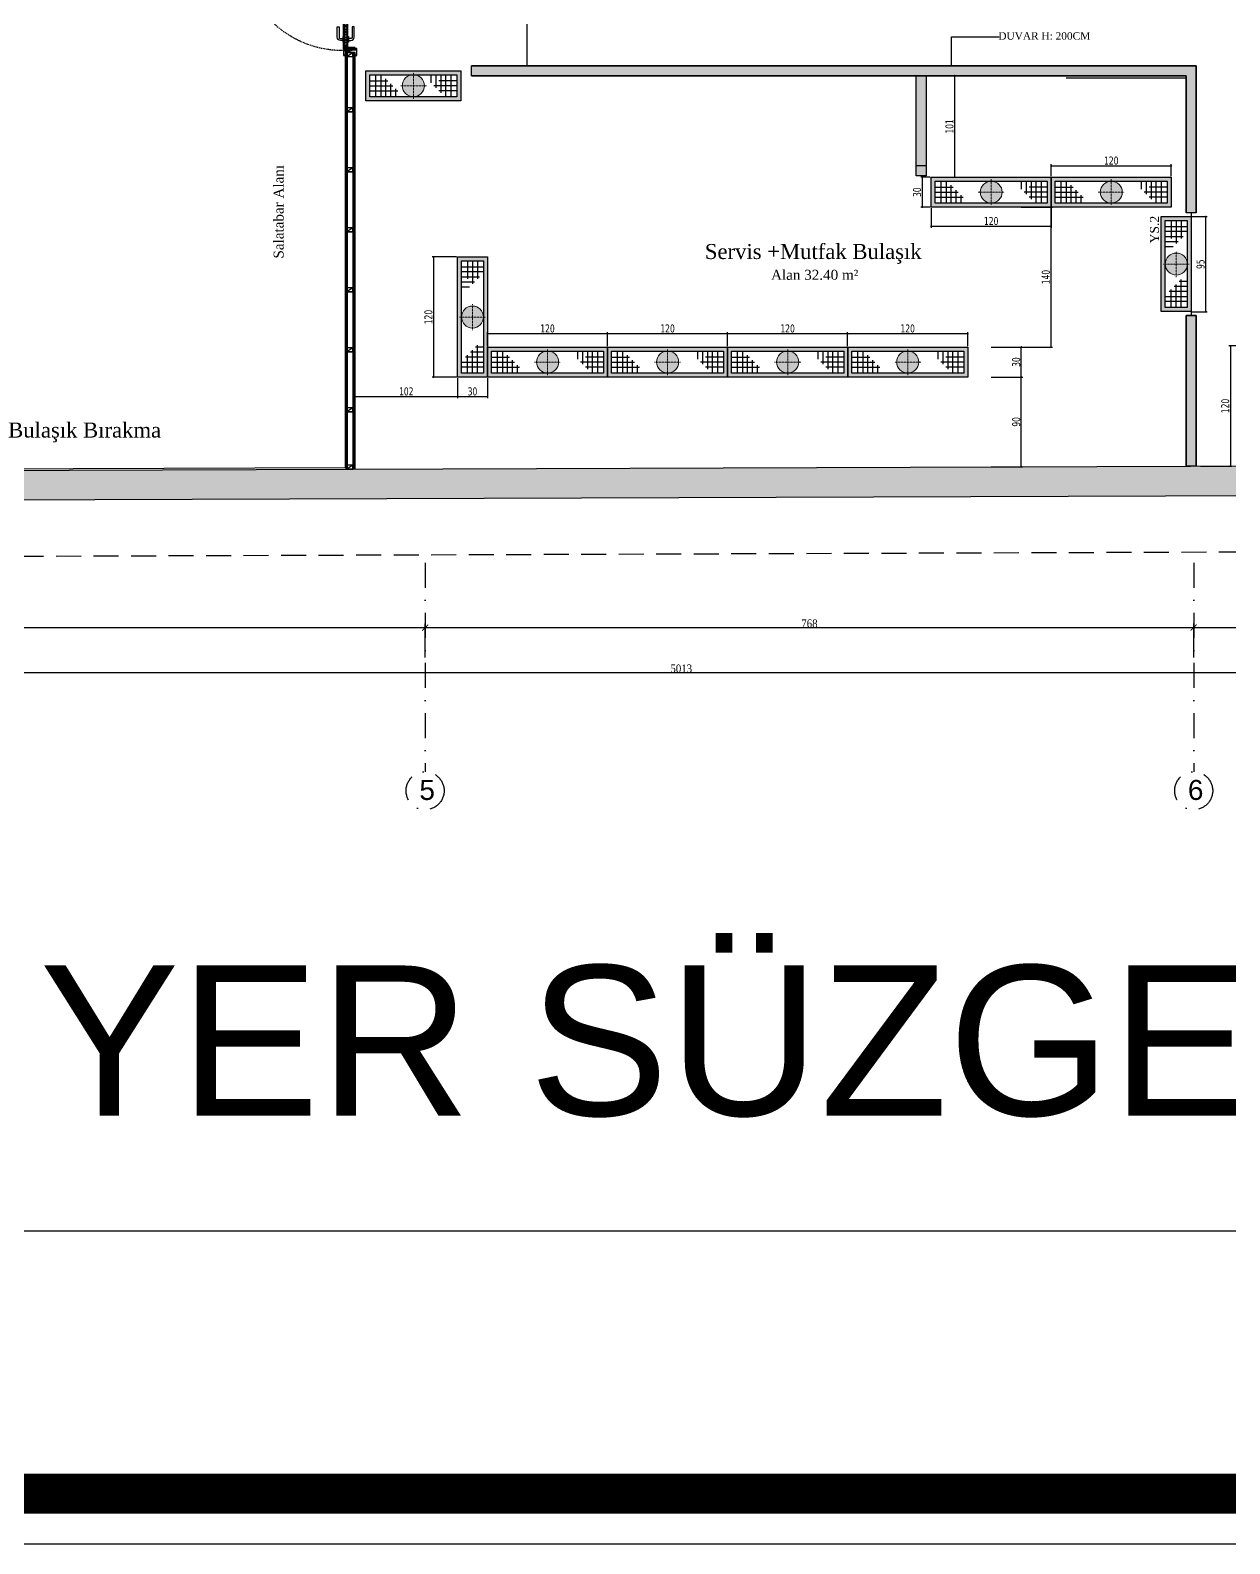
# Model space of a CAD drawing. Header units: millimetres. Extents: x -29311 to -3405, y 28913 to 42880.
# Drawn here: x -8652 to -7453, y 33829 to 35342 of the extents above; entities that cross this region are included whole.
import ezdxf
from ezdxf.enums import TextEntityAlignment as Align

# ---------------------------------------------------------------- set-up
doc = ezdxf.new("R2010")
doc.units = ezdxf.units.MM
for name, pattern in [('( Hidden )', [0.375, 0.25, -0.125]), ('DASHDOT', [1, 0.5, -0.25, 0, -0.25]), ('DASHDOT2', [0.5, 0.25, -0.125, 0, -0.125]), ('DASHED2', [0.375, 0.25, -0.125]), ('HIDDEN', [0.375, 0.25, -0.125])]:
    doc.linetypes.add(name, pattern=pattern)
for name, color, linetype in [('A-AKS', 57, 'DASHDOT'), ('A-AKS.', 57, 'DASHDOT2'), ('A-BA', 1, 'Continuous'), ('A-DUVAR', 53, 'Continuous'), ('A-DUVAR-ALCIPAN', 9, 'Continuous'), ('A-DUVAR-ALCIPAN-CELIK', 144, 'Continuous'), ('A-KAPI-AHSAP', 245, 'Continuous'), ('A-KAPI-AKSESUAR', 206, 'Continuous'), ('A-KAPI-METAL', 84, 'Continuous'), ('A-KAPI-PROFIL', 206, 'Continuous'), ('A-SIVA-ALCIPAN', 247, 'Continuous'), ('A-SIVA-IC', 97, 'Continuous'), ('A-YAZI', 136, 'Continuous'), ('Duvar-150 cm', 8, 'Continuous'), ('Duvar-200 cm', 7, 'Continuous'), ('vaz_bina2', 161, 'Continuous'), ('yazı1', 7, 'Continuous'), ('Yazılar', 253, 'Continuous')]:
    doc.layers.add(name, color=color, linetype=linetype)
for name, color, linetype, lineweight in [('olcu-plan', 7, 'Continuous', 20), ('tarama-betonarme', 252, 'Continuous', 13), ('TES_SU', 150, 'Continuous', 25), ('yerizg-a', 7, 'Continuous', 15), ('yerizg-b', 7, 'Continuous', 9)]:
    doc.layers.add(name, color=color, linetype=linetype, lineweight=lineweight)
doc.styles.add('Dimension Text', font='tahoma.ttf', dxfattribs={"width": 0.8})
doc.styles.get("Standard").update_dxf_attribs({"font": 'arial.ttf'})
doc.styles.add('text1', font='arial.ttf')
doc.styles.add('YAZ', font='times.ttf', dxfattribs={"height": 0.12})
doc.styles.add('YAZ-50', font='times.ttf', dxfattribs={"width": 0.9})
doc.dimstyles.new('1-50-plan', dxfattribs={"dimtxt": 8, "dimasz": 6, "dimexe": 4, "dimexo": 4, "dimgap": 0.00625, "dimtad": 1, "dimdec": 0, "dimrnd": 0.0005, "dimzin": 9, "dimdsep": 46, "dimtxsty": 'YAZ-50', "dimblk": 'ARCHTICK', "dimcen": 0.025, "dimdle": 4, "dimadec": 0, "dimazin": 0, "dimtfac": 1, "dimtdec": 0, "dimtmove": 0, "dimatfit": 3, "dimfxl": 30, "dimfxlon": 1, "dimarcsym": 0})
doc.dimstyles.new('AYG-OLCU 1 to 2', dxfattribs={"dimtxt": 4, "dimasz": 3, "dimexe": 1.5, "dimexo": 1, "dimgap": 1, "dimtad": 1, "dimdec": 0, "dimdsep": 46, "dimtxsty": 'Dimension Text', "dimblk": 'DOTSMALL', "dimcen": 0, "dimclrd": 256, "dimclre": 256, "dimclrt": 256, "dimadec": 0, "dimazin": 0, "dimtfac": 1, "dimtdec": 0, "dimtofl": 0, "dimtmove": 1, "dimatfit": 3, "dimfxl": 1, "dimarcsym": 0})

# ---------------------------------------------------------------- blocks, each defined once
blk = doc.blocks.new('ANTET')
at = {"color": 251, "const_width": 20, "elevation": 0}
blk.add_lwpolyline([(-18595.04, -50619.36), (-18595.04, -52600.11), (-14668.24, -52600.11), (-14668.24, -50619.36)], close=True, dxfattribs=at)
at = {"layer": 'Yazılar', "elevation": 0}
for points in [[(-18620.04, -50594.36), (-18620.04, -52625.11), (-14643.24, -52625.11), (-14643.24, -50594.36)], [(-18397.88, -50768.01), (-14785.5, -50768.01), (-14785.5, -52468.87), (-18397.88, -52468.87)]]:
    blk.add_lwpolyline(points, close=True, dxfattribs=at)
blk = doc.blocks.new('_ArchTick')
at = {"color": 0, "linetype": 'ByBlock', "const_width": 0.15}
blk.add_lwpolyline([(-0.5, -0.5), (0.5, 0.5)], dxfattribs=at)
blk = doc.blocks.new('*D290')
at = {"layer": 'DEFPOINTS', "color": 0, "transparency": 16777216}
for p in [(-8257.6, 34744.7), (-8257.6, 34530.8), (-9087.6, 34513.6)]:
    blk.add_point(p, dxfattribs=at)
at = {"layer": 'olcu-plan', "color": 0, "lineweight": -2, "transparency": 16777216}
for p, q in [((-9091.6, 34744.7), (-8253.6, 34744.7)), ((-9087.6, 34714.7), (-9087.6, 34748.7)), ((-8257.6, 34714.7), (-8257.6, 34748.7))]:
    blk.add_line(p, q, dxfattribs=at)
at = {"layer": 'olcu-plan', "color": 0, "lineweight": -2, "transparency": 16777216, "xscale": 6, "yscale": 6, "zscale": 6, "rotation": 180}
blk.add_blockref('_ArchTick', (-9087.6, 34744.7), dxfattribs=at)
at = {"layer": 'olcu-plan', "color": 0, "lineweight": -2, "transparency": 16777216, "xscale": 6, "yscale": 6, "zscale": 6}
blk.add_blockref('_ArchTick', (-8257.6, 34744.7), dxfattribs=at)
at = {"layer": 'olcu-plan', "color": 0, "transparency": 16777216, "insert": (-8672.6, 34748.7), "char_height": 8, "attachment_point": 5, "style": 'YAZ-50'}
blk.add_mtext('830', dxfattribs=at)
blk = doc.blocks.new('*D291')
at = {"layer": 'DEFPOINTS', "color": 0, "transparency": 16777216}
for p in [(-7489.4, 34744.7), (-8257.6, 34530.8), (-7489.4, 34523.1)]:
    blk.add_point(p, dxfattribs=at)
at = {"layer": 'olcu-plan', "color": 0, "lineweight": -2, "transparency": 16777216}
for p, q in [((-8261.6, 34744.7), (-7485.4, 34744.7)), ((-8257.6, 34714.7), (-8257.6, 34748.7)), ((-7489.4, 34714.7), (-7489.4, 34748.7))]:
    blk.add_line(p, q, dxfattribs=at)
at = {"layer": 'olcu-plan', "color": 0, "lineweight": -2, "transparency": 16777216, "xscale": 6, "yscale": 6, "zscale": 6, "rotation": 180}
blk.add_blockref('_ArchTick', (-8257.6, 34744.7), dxfattribs=at)
at = {"layer": 'olcu-plan', "color": 0, "lineweight": -2, "transparency": 16777216, "xscale": 6, "yscale": 6, "zscale": 6}
blk.add_blockref('_ArchTick', (-7489.4, 34744.7), dxfattribs=at)
at = {"layer": 'olcu-plan', "color": 0, "transparency": 16777216, "insert": (-7873.5, 34748.8), "char_height": 8, "attachment_point": 5, "style": 'YAZ-50'}
blk.add_mtext('768', dxfattribs=at)
blk = doc.blocks.new('*D292')
at = {"layer": 'DEFPOINTS', "color": 0, "transparency": 16777216}
for p in [(-7224.4, 34744.7), (-7489.4, 34523.1), (-7224.4, 34515.5)]:
    blk.add_point(p, dxfattribs=at)
at = {"layer": 'olcu-plan', "color": 0, "lineweight": -2, "transparency": 16777216}
for p, q in [((-7493.4, 34744.7), (-7220.4, 34744.7)), ((-7489.4, 34714.7), (-7489.4, 34748.7)), ((-7224.4, 34714.7), (-7224.4, 34748.7))]:
    blk.add_line(p, q, dxfattribs=at)
at = {"layer": 'olcu-plan', "color": 0, "lineweight": -2, "transparency": 16777216, "xscale": 6, "yscale": 6, "zscale": 6, "rotation": 180}
blk.add_blockref('_ArchTick', (-7489.4, 34744.7), dxfattribs=at)
at = {"layer": 'olcu-plan', "color": 0, "lineweight": -2, "transparency": 16777216, "xscale": 6, "yscale": 6, "zscale": 6}
blk.add_blockref('_ArchTick', (-7224.4, 34744.7), dxfattribs=at)
at = {"layer": 'olcu-plan', "color": 0, "transparency": 16777216, "insert": (-7356.9, 34748.7), "char_height": 8, "attachment_point": 5, "style": 'YAZ-50'}
blk.add_mtext('265', dxfattribs=at)
blk = doc.blocks.new('*D303')
at = {"layer": 'DEFPOINTS', "color": 0, "transparency": 16777216}
for p in [(-10508.1, 34795.5), (-5495.1, 34795.5), (-5495.1, 34699.7)]:
    blk.add_point(p, dxfattribs=at)
at = {"layer": 'olcu-plan', "color": 0, "lineweight": -2, "transparency": 16777216}
for p, q in [((-10508.1, 34729.7), (-10508.1, 34695.7)), ((-5495.1, 34729.7), (-5495.1, 34695.7)), ((-10512.1, 34699.7), (-5491.1, 34699.7))]:
    blk.add_line(p, q, dxfattribs=at)
at = {"layer": 'olcu-plan', "color": 0, "lineweight": -2, "transparency": 16777216, "xscale": 6, "yscale": 6, "zscale": 6, "rotation": 180}
blk.add_blockref('_ArchTick', (-10508.1, 34699.7), dxfattribs=at)
at = {"layer": 'olcu-plan', "color": 0, "lineweight": -2, "transparency": 16777216, "xscale": 6, "yscale": 6, "zscale": 6}
blk.add_blockref('_ArchTick', (-5495.1, 34699.7), dxfattribs=at)
at = {"layer": 'olcu-plan', "color": 0, "transparency": 16777216, "insert": (-8001.6, 34703.8), "char_height": 8, "attachment_point": 5, "style": 'YAZ-50'}
blk.add_mtext('5013', dxfattribs=at)
blk = doc.blocks.new('AKS')
at = {"layer": 'A-AKS.', "ltscale": 100}
for p, q in [((2494, 50), (2494, -158.9)), ((3262.3, 50), (3262.3, -158.9))]:
    blk.add_line(p, q, dxfattribs=at)
for centre in [(2494, -177.9), (3262.3, -177.9)]:
    blk.add_circle(centre, 19, dxfattribs=at)
at = {"layer": 'A-AKS.', "ltscale": 100, "char_height": 20, "width": 18.894, "attachment_point": 1, "style": 'text1'}
for s, insert in [('5', (2488.3, -167.1)), ('6', (3256.5, -167.1))]:
    blk.add_mtext(s, dxfattribs=dict(at, insert=insert))
blk = doc.blocks.new('A$C1989330F')
at = {"layer": 'A-KAPI-AKSESUAR'}
blk.add_lwpolyline([(28, 0), (-28, 0), (-28, -8), (28, -8)], close=True, dxfattribs=at)
blk.add_lwpolyline([(-125, -45), (-20, -45, 0.414214), (-10, -35), (-10, -8), (10, -8), (10, -32, -0.414214), (-23, -65), (-125, -65)], format="xyb", close=True, dxfattribs=at)
blk = doc.blocks.new('*U51')
at = {"ltscale": 12}
h = blk.add_hatch(dxfattribs=at)
h.set_pattern_fill('ANSI31', color=8, scale=5, angle=45)
h.set_pattern_definition([(90, (48.085, 20), (-15.875, 3e-15), [])])
h.paths.add_polyline_path([(1004, -130), (44, -130), (44, -160), (1004, -160)])
at = {"color": 8, "linetype": 'HIDDEN', "ltscale": 50}
blk.add_lwpolyline([(13, -176), (13, -1189, 0.417281), (1025, -166)], format="xyb", dxfattribs=at)
at = {"layer": 'A-KAPI-AHSAP'}
for points in [[(44, -165), (34, -165), (34, -148), (34, -148), (34, -125), (44, -125), (44, -165)], [(44, -125), (1004, -125)], [(1004, -165), (1004, -125), (1014, -125), (1014, -165), (1014, -165), (1014, -165), (1004, -165)], [(1004, -165), (44, -165)]]:
    blk.add_lwpolyline(points, dxfattribs=at)
blk.add_lwpolyline([(1004, -130), (44, -130), (44, -160), (1004, -160)], close=True, dxfattribs=at)
at = {"layer": 'A-KAPI-AKSESUAR'}
for radius in [10, 5, 4]:
    blk.add_circle((12, -175), radius, dxfattribs=at)
at = {"layer": 'A-KAPI-METAL'}
for points in [[(-29, -33), (39, -33, -0.414214), (40, -34), (40, -96), (38, -96), (38, -36, 0.414214), (38, -35), (-28, -35, 0.414214), (-28, -36), (-28, -47, 0.414214), (-28, -48), (-20, -48), (-20, -50), (-29, -50, -0.414214), (-30, -49), (-30, -34, -0.414214)], [(-30, -151, -0.414214), (-29, -150), (-20, -150), (-20, -152), (-28, -152, 0.414214), (-28, -152), (-28, -162, 0.414214), (-28, -163), (27, -163, 0.414214), (27, -162), (27, -105, -0.414214), (28, -104), (41, -104, -0.414154), (42, -105), (42, -119), (42, -95), (42, -81), (42, -95), (40, -95), (40, -81, -1), (44, -81), (44, -120, -0.934642), (40, -119), (40, -106, 0.414214), (40, -106), (30, -106, 0.414214), (29, -106), (29, -164, -0.414214), (28, -165), (-29, -165, -0.414214), (-30, -164)], [(1078, -151, 0.414214), (1077, -150), (1068, -150), (1068, -152), (1076, -152, -0.414214), (1076, -152), (1076, -162, -0.414214), (1076, -163), (1022, -163, -0.414214), (1021, -162), (1021, -104, 0.414214), (1020, -103), (1007, -103, 0.414154), (1006, -104), (1006, -119), (1006, -95), (1006, -81), (1006, -95), (1008, -95), (1008, -81, 1), (1004, -81), (1004, -120, 0.938583), (1008, -119), (1008, -105, -0.414214), (1009, -105), (1019, -105, -0.414214), (1019, -105), (1019, -164, 0.414214), (1020, -165), (1077, -165, 0.414214), (1078, -164)], [(1077, -33), (1009, -33, 0.414214), (1008, -34), (1008, -96), (1010, -96), (1010, -36, -0.414214), (1011, -35), (1076, -35, -0.414214), (1076, -36), (1076, -47, -0.414214), (1076, -48), (1068, -48), (1068, -50), (1077, -50, 0.414214), (1078, -49), (1078, -34, 0.414214)]]:
    blk.add_lwpolyline(points, format="xyb", close=True, dxfattribs=at)
at = {"layer": 'A-KAPI-PROFIL'}
for points in [[(16, -101), (27, -70), (27, -36), (37, -36), (37, -72), (26, -104), (26, -163), (16, -163)], [(1032, -101), (1021, -70), (1021, -44), (1011, -44), (1011, -72), (1022, -104), (1022, -163), (1032, -163)]]:
    blk.add_lwpolyline(points, close=True, dxfattribs=at)
for points in [[(36, -37), (37, -37), (37, -52), (30, -66), (30, -90), (37, -90), (37, -91), (29, -91), (29, -66), (36, -52), (36, -37)], [(1012, -37), (1011, -37), (1011, -52), (1018, -66), (1018, -90), (1011, -90), (1011, -91), (1019, -91), (1019, -66), (1012, -52), (1012, -37)]]:
    blk.add_lwpolyline(points, dxfattribs=at)
at = {"layer": 'A-KAPI-PROFIL', "color": 8}
for points in [[(40, -111, 0.414214), (38, -109), (31, -109, 0.414214), (29, -111), (29, -122, 0.414214), (31, -124), (45, -124, 0.414214), (46, -123), (46, -120, 1), (44, -120), (44, -121), (40, -121)], [(1019, -111, 0.414214), (1017, -109), (1010, -109, 0.414214), (1008, -111), (1008, -121), (1004, -121), (1004, -120, 1), (1002, -120), (1002, -123, 0.414214), (1003, -124), (1014, -124), (1017, -124, 0.414214), (1019, -122)]]:
    blk.add_lwpolyline(points, format="xyb", close=True, dxfattribs=at)
at = {"layer": 'DEFPOINTS', "linetype": 'ByBlock', "ltscale": 12}
for p, q in [((0, -50), (0, -150)), ((1048, -50), (1048, -125))]:
    blk.add_line(p, q, dxfattribs=at)
at = {"ltscale": 12, "xscale": -1, "rotation": 180}
blk.add_blockref('A$C1989330F', (916, -125), dxfattribs=at)
at = {"ltscale": 12}
blk.add_blockref('A$C1989330F', (916, -165), dxfattribs=at)
blk = doc.blocks.new('40 60')
at = {"layer": 'A-DUVAR-ALCIPAN-CELIK'}
for points in [[(82132.2, 6001.7), (82132.2, 6007.7), (82128.2, 6007.7), (82128.2, 6001.7)], [(82132, 6001.8), (82132, 6007.5), (82128.3, 6007.5), (82128.3, 6001.8)]]:
    blk.add_lwpolyline(points, close=True, dxfattribs=at)
blk.add_lwpolyline([(82128.3, 6007.5), (82132, 6001.8)], dxfattribs=at)
blk = doc.blocks.new('Y-SIFON')
at = {"layer": 'yerizg-a', "color": 0, "linetype": 'Continuous'}
blk.add_circle((0, 0), 11, dxfattribs=at)
at = {"layer": 'yerizg-b', "color": 0, "linetype": 'DASHED2'}
for points in [[(-13, 0), (13, 0)], [(0, 13), (0, -13)]]:
    blk.add_lwpolyline(points, dxfattribs=at)
blk = doc.blocks.new('YS-95')
at = {"layer": 'TES_SU'}
h = blk.add_hatch(color=256, dxfattribs=at)
h.dxf.hatch_style = 1
h.paths.add_polyline_path([(93083.3, 14166.9), (93083.3, 14136.9), (93178.3, 14136.9), (93178.3, 14166.9)])
h.paths.add_polyline_path([(93087.3, 14162.9), (93174.3, 14162.9), (93174.3, 14140.9), (93087.3, 14140.9)], flags=16)
h.paths.add_polyline_path([(93103.3, 14156.9), (93103.3, 14151.9), (93108.3, 14151.9), (93108.3, 14146.9), (93093.3, 14146.9), (93093.3, 14156.9)], flags=0)
h.paths.add_polyline_path([(93119.8, 14151.9, -1), (93141.8, 14151.9, -1)], flags=16)
h.paths.add_polyline_path([(93158.3, 14156.9), (93168.3, 14156.9), (93168.3, 14146.9), (93158.3, 14146.9)], flags=0)
at = {"layer": 'TES_SU', "color": 0}
for p, q in [((93093.3, 14140.9), (93093.3, 14162.9)), ((93098.3, 14162.9), (93098.3, 14140.9)), ((93103.3, 14140.9), (93103.3, 14158.9)), ((93148.3, 14162.9), (93148.3, 14154.9)), ((93153.3, 14162.9), (93153.3, 14149.9)), ((93158.3, 14162.9), (93158.3, 14144.9)), ((93163.3, 14140.9), (93163.3, 14162.9)), ((93168.3, 14162.9), (93168.3, 14140.9)), ((93087.3, 14156.9), (93105.3, 14156.9)), ((93087.3, 14151.9), (93110.3, 14151.9)), ((93087.3, 14146.9), (93115.3, 14146.9)), ((93108.3, 14140.9), (93108.3, 14153.9)), ((93113.3, 14140.9), (93113.3, 14148.9)), ((93174.3, 14151.9), (93151.3, 14151.9)), ((93174.3, 14156.9), (93156.3, 14156.9)), ((93174.3, 14146.9), (93156.3, 14146.9))]:
    blk.add_line(p, q, dxfattribs=at)
for points in [[(93083.3, 14166.9), (93178.3, 14166.9), (93178.3, 14136.9), (93083.3, 14136.9)], [(93087.3, 14162.9), (93174.3, 14162.9), (93174.3, 14140.9), (93087.3, 14140.9)]]:
    blk.add_lwpolyline(points, close=True, dxfattribs=at)
at = {"layer": 'TES_SU', "color": 0, "linetype": 'Continuous'}
blk.add_blockref('Y-SIFON', (93130.8, 14151.9), dxfattribs=at)
blk = doc.blocks.new('YS-120')
at = {"layer": 'TES_SU'}
h = blk.add_hatch(color=256, dxfattribs=at)
h.dxf.hatch_style = 1
h.paths.add_polyline_path([(93070.8, 14238.4), (93070.8, 14208.4), (93190.8, 14208.4), (93190.8, 14238.4)])
h.paths.add_polyline_path([(93074.8, 14234.4), (93186.8, 14234.4), (93186.8, 14212.4), (93074.8, 14212.4)], flags=16)
h.paths.add_polyline_path([(93090.8, 14228.4), (93090.8, 14223.4), (93095.8, 14223.4), (93095.8, 14218.4), (93080.8, 14218.4), (93080.8, 14228.4)], flags=0)
h.paths.add_polyline_path([(93119.8, 14223.4, -1), (93141.8, 14223.4, -1)], flags=16)
h.paths.add_polyline_path([(93170.8, 14228.4), (93180.8, 14228.4), (93180.8, 14218.4), (93170.8, 14218.4)], flags=0)
at = {"layer": 'TES_SU', "color": 0}
for p, q in [((93080.8, 14212.4), (93080.8, 14234.4)), ((93085.8, 14234.4), (93085.8, 14212.4)), ((93160.8, 14234.4), (93160.8, 14226.4)), ((93165.8, 14234.4), (93165.8, 14221.4)), ((93170.8, 14234.4), (93170.8, 14216.4)), ((93175.8, 14212.4), (93175.8, 14234.4)), ((93180.8, 14234.4), (93180.8, 14212.4)), ((93074.8, 14228.4), (93092.8, 14228.4)), ((93074.8, 14223.4), (93097.8, 14223.4)), ((93074.8, 14218.4), (93102.8, 14218.4)), ((93090.8, 14212.4), (93090.8, 14230.4)), ((93095.8, 14212.4), (93095.8, 14225.4)), ((93100.8, 14212.4), (93100.8, 14220.4)), ((93186.8, 14223.4), (93163.8, 14223.4)), ((93186.8, 14228.4), (93168.8, 14228.4)), ((93186.8, 14218.4), (93168.8, 14218.4))]:
    blk.add_line(p, q, dxfattribs=at)
for points in [[(93070.8, 14238.4), (93190.8, 14238.4), (93190.8, 14208.4), (93070.8, 14208.4)], [(93074.8, 14234.4), (93186.8, 14234.4), (93186.8, 14212.4), (93074.8, 14212.4)]]:
    blk.add_lwpolyline(points, close=True, dxfattribs=at)
at = {"layer": 'TES_SU', "color": 0, "linetype": 'Continuous'}
blk.add_blockref('Y-SIFON', (93130.8, 14223.4), dxfattribs=at)
blk = doc.blocks.new('_DotSmall')
at = {"color": 0, "linetype": 'ByBlock', "const_width": 0.5}
blk.add_lwpolyline([(-0.0625, 0, 1), (0.0625, 0, 1)], format="xyb", close=True, dxfattribs=at)
blk = doc.blocks.new('*D185')
at = {"layer": 'DEFPOINTS', "color": 0, "transparency": 16777216}
for p in [(-7435.4, 35026.2), (-7486.8, 34906.2), (-7452.6, 34906.2)]:
    blk.add_point(p, dxfattribs=at)
at = {"layer": 'TES_SU', "lineweight": -2, "transparency": 16777216}
for p, q in [((-7436.4, 35026.2), (-7454.1, 35026.2)), ((-7452.6, 35026.2), (-7452.6, 34906.2)), ((-7482.6, 34906.2), (-7451.1, 34906.2))]:
    blk.add_line(p, q, dxfattribs=at)
at = {"layer": 'TES_SU', "lineweight": -2, "transparency": 16777216, "xscale": 3, "yscale": 3, "zscale": 3}
for p, rotation in [((-7452.6, 35026.2), 90), ((-7452.6, 34906.2), 270)]:
    blk.add_blockref('_DotSmall', p, dxfattribs=dict(at, rotation=rotation))
at = {"layer": 'TES_SU', "transparency": 16777216, "insert": (-7457.8, 34966.2), "char_height": 8, "attachment_point": 5, "rotation": 90, "style": 'Dimension Text'}
blk.add_mtext('120', dxfattribs=at)
blk = doc.blocks.new('*D186')
at = {"layer": 'DEFPOINTS', "color": 0, "transparency": 16777216}
for p in [(-7491.8, 35155.4), (-7477.3, 35155.4), (-7491.8, 35060.4)]:
    blk.add_point(p, dxfattribs=at)
at = {"layer": 'TES_SU', "lineweight": -2, "transparency": 16777216}
for p, q in [((-7490.8, 35155.4), (-7475.8, 35155.4)), ((-7477.3, 35060.4), (-7477.3, 35155.4)), ((-7490.8, 35060.4), (-7475.8, 35060.4))]:
    blk.add_line(p, q, dxfattribs=at)
at = {"layer": 'TES_SU', "lineweight": -2, "transparency": 16777216, "xscale": 3, "yscale": 3, "zscale": 3}
for p, rotation in [((-7477.3, 35155.4), 90), ((-7477.3, 35060.4), 270)]:
    blk.add_blockref('_DotSmall', p, dxfattribs=dict(at, rotation=rotation))
at = {"layer": 'TES_SU', "transparency": 16777216, "insert": (-7482.5, 35107.9), "char_height": 8, "attachment_point": 5, "rotation": 90, "style": 'Dimension Text'}
blk.add_mtext('95', dxfattribs=at)
blk = doc.blocks.new('*D187')
at = {"layer": 'DEFPOINTS', "color": 0, "transparency": 16777216}
for p in [(-7714.3, 34995.1), (-7661.7, 34995.1), (-7714.3, 34905.5)]:
    blk.add_point(p, dxfattribs=at)
at = {"layer": 'TES_SU', "lineweight": -2, "transparency": 16777216}
for p, q in [((-7691.7, 34995.1), (-7660.2, 34995.1)), ((-7661.7, 34905.5), (-7661.7, 34995.1)), ((-7691.7, 34905.5), (-7660.2, 34905.5))]:
    blk.add_line(p, q, dxfattribs=at)
at = {"layer": 'TES_SU', "lineweight": -2, "transparency": 16777216, "xscale": 3, "yscale": 3, "zscale": 3}
for p, rotation in [((-7661.7, 34995.1), 90), ((-7661.7, 34905.5), 270)]:
    blk.add_blockref('_DotSmall', p, dxfattribs=dict(at, rotation=rotation))
at = {"layer": 'TES_SU', "transparency": 16777216, "insert": (-7666.8, 34950.3), "char_height": 8, "attachment_point": 5, "rotation": 90, "style": 'Dimension Text'}
blk.add_mtext('90', dxfattribs=at)
blk = doc.blocks.new('*D188')
at = {"layer": 'DEFPOINTS', "color": 0, "transparency": 16777216}
for p in [(-7714.3, 35025.1), (-7661.7, 35025.1), (-7714.3, 34995.1)]:
    blk.add_point(p, dxfattribs=at)
at = {"layer": 'TES_SU', "lineweight": -2, "transparency": 16777216}
for p, q in [((-7691.7, 35025.1), (-7660.2, 35025.1)), ((-7661.7, 34995.1), (-7661.7, 35025.1)), ((-7691.7, 34995.1), (-7660.2, 34995.1))]:
    blk.add_line(p, q, dxfattribs=at)
at = {"layer": 'TES_SU', "lineweight": -2, "transparency": 16777216, "xscale": 3, "yscale": 3, "zscale": 3}
for p, rotation in [((-7661.7, 35025.1), 90), ((-7661.7, 34995.1), 270)]:
    blk.add_blockref('_DotSmall', p, dxfattribs=dict(at, rotation=rotation))
at = {"layer": 'TES_SU', "transparency": 16777216, "insert": (-7666.8, 35010.1), "char_height": 8, "attachment_point": 5, "rotation": 90, "style": 'Dimension Text'}
blk.add_mtext('30', dxfattribs=at)
blk = doc.blocks.new('*D189')
at = {"layer": 'DEFPOINTS', "color": 0, "transparency": 16777216}
for p in [(-7835.3, 35038.4), (-7835.3, 35025.1), (-7715.3, 35025.1)]:
    blk.add_point(p, dxfattribs=at)
at = {"layer": 'TES_SU', "lineweight": -2, "transparency": 16777216}
for p, q in [((-7835.3, 35026.1), (-7835.3, 35039.9)), ((-7715.3, 35038.4), (-7835.3, 35038.4)), ((-7715.3, 35026.1), (-7715.3, 35039.9))]:
    blk.add_line(p, q, dxfattribs=at)
at = {"layer": 'TES_SU', "lineweight": -2, "transparency": 16777216, "xscale": 3, "yscale": 3, "zscale": 3, "rotation": 180}
blk.add_blockref('_DotSmall', (-7835.3, 35038.4), dxfattribs=at)
at = {"layer": 'TES_SU', "lineweight": -2, "transparency": 16777216, "xscale": 3, "yscale": 3, "zscale": 3}
blk.add_blockref('_DotSmall', (-7715.3, 35038.4), dxfattribs=at)
at = {"layer": 'TES_SU', "transparency": 16777216, "insert": (-7775.3, 35043.6), "char_height": 8, "attachment_point": 5, "style": 'Dimension Text'}
blk.add_mtext('120', dxfattribs=at)
blk = doc.blocks.new('*D190')
at = {"layer": 'DEFPOINTS', "color": 0, "transparency": 16777216}
for p in [(-7955.3, 35038.4), (-7955.3, 35025.1), (-7835.3, 35025.1)]:
    blk.add_point(p, dxfattribs=at)
at = {"layer": 'TES_SU', "lineweight": -2, "transparency": 16777216}
for p, q in [((-7955.3, 35026.1), (-7955.3, 35039.9)), ((-7835.3, 35038.4), (-7955.3, 35038.4)), ((-7835.3, 35026.1), (-7835.3, 35039.9))]:
    blk.add_line(p, q, dxfattribs=at)
at = {"layer": 'TES_SU', "lineweight": -2, "transparency": 16777216, "xscale": 3, "yscale": 3, "zscale": 3, "rotation": 180}
blk.add_blockref('_DotSmall', (-7955.3, 35038.4), dxfattribs=at)
at = {"layer": 'TES_SU', "lineweight": -2, "transparency": 16777216, "xscale": 3, "yscale": 3, "zscale": 3}
blk.add_blockref('_DotSmall', (-7835.3, 35038.4), dxfattribs=at)
at = {"layer": 'TES_SU', "transparency": 16777216, "insert": (-7895.3, 35043.6), "char_height": 8, "attachment_point": 5, "style": 'Dimension Text'}
blk.add_mtext('120', dxfattribs=at)
blk = doc.blocks.new('*D191')
at = {"layer": 'DEFPOINTS', "color": 0, "transparency": 16777216}
for p in [(-8075.3, 35038.4), (-8075.3, 35025.1), (-7955.3, 35025.1)]:
    blk.add_point(p, dxfattribs=at)
at = {"layer": 'TES_SU', "lineweight": -2, "transparency": 16777216}
for p, q in [((-8075.3, 35026.1), (-8075.3, 35039.9)), ((-7955.3, 35038.4), (-8075.3, 35038.4)), ((-7955.3, 35026.1), (-7955.3, 35039.9))]:
    blk.add_line(p, q, dxfattribs=at)
at = {"layer": 'TES_SU', "lineweight": -2, "transparency": 16777216, "xscale": 3, "yscale": 3, "zscale": 3, "rotation": 180}
blk.add_blockref('_DotSmall', (-8075.3, 35038.4), dxfattribs=at)
at = {"layer": 'TES_SU', "lineweight": -2, "transparency": 16777216, "xscale": 3, "yscale": 3, "zscale": 3}
blk.add_blockref('_DotSmall', (-7955.3, 35038.4), dxfattribs=at)
at = {"layer": 'TES_SU', "transparency": 16777216, "insert": (-8015.3, 35043.6), "char_height": 8, "attachment_point": 5, "style": 'Dimension Text'}
blk.add_mtext('120', dxfattribs=at)
blk = doc.blocks.new('*D192')
at = {"layer": 'DEFPOINTS', "color": 0, "transparency": 16777216}
for p in [(-8195.3, 35038.4), (-8195.3, 35025.1), (-8075.3, 35025.1)]:
    blk.add_point(p, dxfattribs=at)
at = {"layer": 'TES_SU', "lineweight": -2, "transparency": 16777216}
for p, q in [((-8195.3, 35026.1), (-8195.3, 35039.9)), ((-8075.3, 35038.4), (-8195.3, 35038.4)), ((-8075.3, 35026.1), (-8075.3, 35039.9))]:
    blk.add_line(p, q, dxfattribs=at)
at = {"layer": 'TES_SU', "lineweight": -2, "transparency": 16777216, "xscale": 3, "yscale": 3, "zscale": 3, "rotation": 180}
blk.add_blockref('_DotSmall', (-8195.3, 35038.4), dxfattribs=at)
at = {"layer": 'TES_SU', "lineweight": -2, "transparency": 16777216, "xscale": 3, "yscale": 3, "zscale": 3}
blk.add_blockref('_DotSmall', (-8075.3, 35038.4), dxfattribs=at)
at = {"layer": 'TES_SU', "transparency": 16777216, "insert": (-8135.3, 35043.6), "char_height": 8, "attachment_point": 5, "style": 'Dimension Text'}
blk.add_mtext('120', dxfattribs=at)
blk = doc.blocks.new('*D193')
at = {"layer": 'DEFPOINTS', "color": 0, "transparency": 16777216}
for p in [(-8225.3, 34995.1), (-8195.3, 34995.1), (-8225.3, 34975.5)]:
    blk.add_point(p, dxfattribs=at)
at = {"layer": 'TES_SU', "lineweight": -2, "transparency": 16777216}
for p, q in [((-8225.3, 34994.1), (-8225.3, 34974)), ((-8195.3, 34994.1), (-8195.3, 34974)), ((-8195.3, 34975.5), (-8225.3, 34975.5))]:
    blk.add_line(p, q, dxfattribs=at)
at = {"layer": 'TES_SU', "lineweight": -2, "transparency": 16777216, "xscale": 3, "yscale": 3, "zscale": 3, "rotation": 180}
blk.add_blockref('_DotSmall', (-8225.3, 34975.5), dxfattribs=at)
at = {"layer": 'TES_SU', "lineweight": -2, "transparency": 16777216, "xscale": 3, "yscale": 3, "zscale": 3}
blk.add_blockref('_DotSmall', (-8195.3, 34975.5), dxfattribs=at)
at = {"layer": 'TES_SU', "transparency": 16777216, "insert": (-8210.3, 34980.7), "char_height": 8, "attachment_point": 5, "style": 'Dimension Text'}
blk.add_mtext('30', dxfattribs=at)
blk = doc.blocks.new('*D194')
at = {"layer": 'DEFPOINTS', "color": 0, "transparency": 16777216}
for p in [(-8225.3, 34995.1), (-8327.6, 34975.5), (-8327.6, 34903.2)]:
    blk.add_point(p, dxfattribs=at)
at = {"layer": 'TES_SU', "lineweight": -2, "transparency": 16777216}
for p, q in [((-8225.3, 34994.1), (-8225.3, 34974)), ((-8327.6, 34945.5), (-8327.6, 34977)), ((-8225.3, 34975.5), (-8327.6, 34975.5))]:
    blk.add_line(p, q, dxfattribs=at)
at = {"layer": 'TES_SU', "lineweight": -2, "transparency": 16777216, "xscale": 3, "yscale": 3, "zscale": 3, "rotation": 180}
blk.add_blockref('_DotSmall', (-8327.6, 34975.5), dxfattribs=at)
at = {"layer": 'TES_SU', "lineweight": -2, "transparency": 16777216, "xscale": 3, "yscale": 3, "zscale": 3}
blk.add_blockref('_DotSmall', (-8225.3, 34975.5), dxfattribs=at)
at = {"layer": 'TES_SU', "transparency": 16777216, "insert": (-8276.5, 34980.7), "char_height": 8, "attachment_point": 5, "style": 'Dimension Text'}
blk.add_mtext('102', dxfattribs=at)
blk = doc.blocks.new('*D195')
at = {"layer": 'DEFPOINTS', "color": 0, "transparency": 16777216}
for p in [(-8225.3, 35115.1), (-8249.2, 34995.1), (-8225.3, 34995.1)]:
    blk.add_point(p, dxfattribs=at)
at = {"layer": 'TES_SU', "lineweight": -2, "transparency": 16777216}
for p, q in [((-8226.3, 35115.1), (-8250.7, 35115.1)), ((-8249.2, 35115.1), (-8249.2, 34995.1)), ((-8226.3, 34995.1), (-8250.7, 34995.1))]:
    blk.add_line(p, q, dxfattribs=at)
at = {"layer": 'TES_SU', "lineweight": -2, "transparency": 16777216, "xscale": 3, "yscale": 3, "zscale": 3}
for p, rotation in [((-8249.2, 35115.1), 90), ((-8249.2, 34995.1), 270)]:
    blk.add_blockref('_DotSmall', p, dxfattribs=dict(at, rotation=rotation))
at = {"layer": 'TES_SU', "transparency": 16777216, "insert": (-8254.3, 35055.1), "char_height": 8, "attachment_point": 5, "rotation": 90, "style": 'Dimension Text'}
blk.add_mtext('120', dxfattribs=at)
blk = doc.blocks.new('*D196')
at = {"layer": 'DEFPOINTS', "color": 0, "transparency": 16777216}
for p in [(-7751.8, 35164.9), (-7631.8, 35164.9), (-7631.8, 35145.8)]:
    blk.add_point(p, dxfattribs=at)
at = {"layer": 'TES_SU', "lineweight": -2, "transparency": 16777216}
for p, q in [((-7751.8, 35163.9), (-7751.8, 35144.3)), ((-7631.8, 35163.9), (-7631.8, 35144.3)), ((-7751.8, 35145.8), (-7631.8, 35145.8))]:
    blk.add_line(p, q, dxfattribs=at)
at = {"layer": 'TES_SU', "lineweight": -2, "transparency": 16777216, "xscale": 3, "yscale": 3, "zscale": 3, "rotation": 180}
blk.add_blockref('_DotSmall', (-7751.8, 35145.8), dxfattribs=at)
at = {"layer": 'TES_SU', "lineweight": -2, "transparency": 16777216, "xscale": 3, "yscale": 3, "zscale": 3}
blk.add_blockref('_DotSmall', (-7631.8, 35145.8), dxfattribs=at)
at = {"layer": 'TES_SU', "transparency": 16777216, "insert": (-7691.8, 35151), "char_height": 8, "attachment_point": 5, "style": 'Dimension Text'}
blk.add_mtext('120', dxfattribs=at)
blk = doc.blocks.new('*D197')
at = {"layer": 'DEFPOINTS', "color": 0, "transparency": 16777216}
for p in [(-7511.8, 35206.2), (-7631.8, 35194.9), (-7511.8, 35194.9)]:
    blk.add_point(p, dxfattribs=at)
at = {"layer": 'TES_SU', "lineweight": -2, "transparency": 16777216}
for p, q in [((-7631.8, 35195.9), (-7631.8, 35207.7)), ((-7631.8, 35206.2), (-7511.8, 35206.2)), ((-7511.8, 35195.9), (-7511.8, 35207.7))]:
    blk.add_line(p, q, dxfattribs=at)
at = {"layer": 'TES_SU', "lineweight": -2, "transparency": 16777216, "xscale": 3, "yscale": 3, "zscale": 3, "rotation": 180}
blk.add_blockref('_DotSmall', (-7631.8, 35206.2), dxfattribs=at)
at = {"layer": 'TES_SU', "lineweight": -2, "transparency": 16777216, "xscale": 3, "yscale": 3, "zscale": 3}
blk.add_blockref('_DotSmall', (-7511.8, 35206.2), dxfattribs=at)
at = {"layer": 'TES_SU', "transparency": 16777216, "insert": (-7571.8, 35211.4), "char_height": 8, "attachment_point": 5, "style": 'Dimension Text'}
blk.add_mtext('120', dxfattribs=at)
blk = doc.blocks.new('*D198')
at = {"layer": 'DEFPOINTS', "color": 0, "transparency": 16777216}
for p in [(-7756.8, 35296.3), (-7728.3, 35296.3), (-7751.8, 35194.9)]:
    blk.add_point(p, dxfattribs=at)
at = {"layer": 'TES_SU', "lineweight": -2, "transparency": 16777216}
for p, q in [((-7755.8, 35296.3), (-7726.8, 35296.3)), ((-7728.3, 35194.9), (-7728.3, 35296.3)), ((-7750.8, 35194.9), (-7726.8, 35194.9))]:
    blk.add_line(p, q, dxfattribs=at)
at = {"layer": 'TES_SU', "lineweight": -2, "transparency": 16777216, "xscale": 3, "yscale": 3, "zscale": 3}
for p, rotation in [((-7728.3, 35296.3), 90), ((-7728.3, 35194.9), 270)]:
    blk.add_blockref('_DotSmall', p, dxfattribs=dict(at, rotation=rotation))
at = {"layer": 'TES_SU', "transparency": 16777216, "insert": (-7733.5, 35245.6), "char_height": 8, "attachment_point": 5, "rotation": 90, "style": 'Dimension Text'}
blk.add_mtext('101', dxfattribs=at)
blk = doc.blocks.new('*D141')
at = {"layer": 'DEFPOINTS', "color": 0, "transparency": 16777216}
for p in [(-7751.8, 35194.9), (-7760.7, 35164.9), (-7751.8, 35164.9)]:
    blk.add_point(p, dxfattribs=at)
at = {"layer": 'TES_SU', "lineweight": -2, "transparency": 16777216}
for p, q in [((-7752.8, 35194.9), (-7762.2, 35194.9)), ((-7760.7, 35194.9), (-7760.7, 35164.9)), ((-7752.8, 35164.9), (-7762.2, 35164.9))]:
    blk.add_line(p, q, dxfattribs=at)
at = {"layer": 'TES_SU', "lineweight": -2, "transparency": 16777216, "xscale": 3, "yscale": 3, "zscale": 3}
for p, rotation in [((-7760.7, 35194.9), 90), ((-7760.7, 35164.9), 270)]:
    blk.add_blockref('_DotSmall', p, dxfattribs=dict(at, rotation=rotation))
at = {"layer": 'TES_SU', "transparency": 16777216, "insert": (-7765.9, 35179.9), "char_height": 8, "attachment_point": 5, "rotation": 90, "style": 'Dimension Text'}
blk.add_mtext('30', dxfattribs=at)
blk = doc.blocks.new('*D142')
at = {"layer": 'DEFPOINTS', "color": 0, "transparency": 16777216}
for p in [(-7751.8, 35164.9), (-7632, 35164.9), (-7715.3, 35025.1)]:
    blk.add_point(p, dxfattribs=at)
at = {"layer": 'TES_SU', "lineweight": -2, "transparency": 16777216}
for p, q in [((-7662, 35164.9), (-7630.5, 35164.9)), ((-7632, 35025.1), (-7632, 35164.9)), ((-7662, 35025.1), (-7630.5, 35025.1))]:
    blk.add_line(p, q, dxfattribs=at)
at = {"layer": 'TES_SU', "lineweight": -2, "transparency": 16777216, "xscale": 3, "yscale": 3, "zscale": 3}
for p, rotation in [((-7632, 35164.9), 90), ((-7632, 35025.1), 270)]:
    blk.add_blockref('_DotSmall', p, dxfattribs=dict(at, rotation=rotation))
at = {"layer": 'TES_SU', "transparency": 16777216, "insert": (-7637.2, 35095), "char_height": 8, "attachment_point": 5, "rotation": 90, "style": 'Dimension Text'}
blk.add_mtext('140', dxfattribs=at)

msp = doc.modelspace()

# ---------------------------------------------------------------- hatches: boundary and pattern name
at = {"layer": 'Duvar-200 cm'}
h = msp.add_hatch(color=256, dxfattribs=at)
h.dxf.hatch_style = 1
h.paths.add_polyline_path([(-7486.78, 35306.26), (-8211.23, 35306.26), (-8211.23, 35296.26), (-7496.78, 35296.26), (-7496.78, 35159.24), (-7486.78, 35159.24)])
h = msp.add_hatch(color=256, dxfattribs=at)
h.dxf.hatch_style = 1
h.paths.add_polyline_path([(-7486.78, 35056.63), (-7496.78, 35056.63), (-7496.78, 34906.19), (-7486.78, 34906.19)])
h.paths.add_polyline_path([(-7496.78, 35159.24), (-7486.78, 35159.24), (-7486.78, 35306.26), (-7507.64, 35306.26), (-7507.64, 35296.26), (-7496.78, 35296.26)])
h = msp.add_hatch(color=256, dxfattribs=at)
h.dxf.hatch_style = 1
h.paths.add_polyline_path([(-7756.78, 35206.13), (-7766.78, 35206.13), (-7766.78, 35196.26), (-7756.78, 35196.26)])
h.paths.add_polyline_path([(-7756.78, 35296.26), (-7766.78, 35296.26), (-7766.78, 35206.26), (-7756.78, 35206.26)])
at = {"layer": 'tarama-betonarme'}
h = msp.add_hatch(dxfattribs=at)
h.set_pattern_fill('ANSI35', color=256, scale=25, style=0)
h.set_pattern_definition([(45, (-57572.966, 50245.5134), (-4.4194174, 4.4194174), []), (45, (-57568.547, 50245.5134), (-4.4194174, 4.4194174), [7.8125, -1.5625, 0, -1.5625])])
h.paths.add_polyline_path([(-10481.78, 34895.54), (-10717.69, 36702.95), (-5913.13, 36889.18), (-5531.42, 34913.14)], flags=16)
h.paths.add_polyline_path([(-10508.1, 34865.45), (-10751.69, 36731.65), (-5888.56, 36920.15), (-5495.1, 34883.26)])

# ---------------------------------------------------------------- linework, layer by layer
at = {"layer": 'A-BA'}
msp.add_line((-5495.1, 34883.26), (-10508.1, 34865.45), dxfattribs=at)
msp.add_lwpolyline([(-10717.69, 36702.95), (-10481.78, 34895.54), (-5531.42, 34913.14)], dxfattribs=at)
at = {"layer": 'A-DUVAR'}
msp.add_line((-7486.78, 35159.24), (-7486.78, 35306.26), dxfattribs=at)
at = {"layer": 'A-DUVAR-ALCIPAN'}
for p, q in [((-8336.87, 35319.37), (-8336.89, 34903.17)), ((-8335.62, 35319.37), (-8335.64, 34903.17)), ((-8329.62, 34903.21), (-8329.62, 35319.36)), ((-8328.37, 34903.21), (-8328.37, 35319.36))]:
    msp.add_line(p, q, dxfattribs=at)
at = {"layer": 'A-SIVA-ALCIPAN'}
for p, q in [((-8337.62, 35319.37), (-8337.64, 34904.66)), ((-8327.62, 34903.22), (-8327.62, 35319.36)), ((-7486.78, 35306.26), (-8109.23, 35306.26)), ((-7496.78, 35296.26), (-7496.78, 35159.24)), ((-7486.78, 35159.24), (-7486.78, 35297.15)), ((-7486.78, 35159.24), (-7496.78, 35159.24)), ((-7486.78, 35056.63), (-7496.78, 35056.63)), ((-7496.78, 35056.63), (-7496.78, 34906.15)), ((-7486.78, 34906.19), (-7486.78, 35056.63))]:
    msp.add_line(p, q, dxfattribs=at)
msp.add_lwpolyline([(-8327.62, 35324.36), (-8337.64, 35324.37)], dxfattribs=at)
at = {"layer": 'A-SIVA-IC'}
for points in [[(-8327.62, 35319.36), (-8337.62, 35319.37)], [(-9790.53, 34899.5), (-8336.9, 34904.67)]]:
    msp.add_lwpolyline(points, dxfattribs=at)
at = {"layer": 'A-YAZI'}
msp.add_lwpolyline([(-7731.38, 35306.26), (-7731.38, 35335.16), (-7683.91, 35335.16)], dxfattribs=at)
at = {"layer": 'Duvar-150 cm'}
msp.add_lwpolyline([(-7496.78, 35056.63), (-7486.78, 35056.63), (-7486.78, 34906.19), (-7496.78, 34906.19)], close=True, dxfattribs=at)
at = {"layer": 'Duvar-200 cm'}
for p, q in [((-8155.91, 35434.76), (-8155.91, 35306.26)), ((-8109.23, 35306.26), (-8211.23, 35306.26)), ((-8211.23, 35298.26), (-8211.23, 35306.26)), ((-8211.23, 35296.26), (-7496.78, 35296.26)), ((-8204.48, 35296.26), (-8207.98, 35296.26)), ((-7756.78, 35296.26), (-7756.78, 35206.26)), ((-7616.78, 35294.26), (-7496.78, 35294.26)), ((-7756.78, 35206.26), (-7766.78, 35206.26)), ((-7491.78, 35159.24), (-7491.78, 35056.63))]:
    msp.add_line(p, q, dxfattribs=at)
for points in [[(-8211.23, 35306.26), (-7486.78, 35306.26), (-7486.78, 35159.24), (-7496.78, 35159.24), (-7496.78, 35296.26), (-8211.23, 35296.26)], [(-8211.23, 35306.26), (-7486.78, 35306.26), (-7486.78, 35159.24), (-7496.78, 35159.24), (-7496.78, 35296.26), (-8211.23, 35296.26), (-8211.23, 35306.26)], [(-8201.23, 35296.26), (-8211.23, 35296.26)]]:
    msp.add_lwpolyline(points, dxfattribs=at)
for points in [[(-7766.78, 35296.26), (-7756.78, 35296.26), (-7756.78, 35196.26), (-7766.78, 35196.26)], [(-7496.78, 35056.63), (-7486.78, 35056.63), (-7486.78, 34906.19), (-7496.78, 34906.19)]]:
    msp.add_lwpolyline(points, close=True, dxfattribs=at)
at = {"layer": 'vaz_bina2', "linetype": '( Hidden )', "ltscale": 100}
msp.add_lwpolyline([(-10745.16, 36675.77), (-10501.58, 34809.57), (-5488.57, 34827.39), (-4470.79, 34831), (-4739.72, 36223.25), (-4981.51, 36705.57), (-5309.76, 36996.23), (-5666.95, 37184.85), (-6038.1, 37294.92), (-6406.89, 37344.3), (-10810.15, 37173.63)], close=True, dxfattribs=at)

# ---------------------------------------------------------------- block references
at = {"xscale": 2, "yscale": 2, "zscale": 2}
msp.add_blockref('ANTET', (25559.14, 139079.37, 0), dxfattribs=at)
at = {"layer": 'A-AKS'}
msp.add_blockref('AKS', (-10751.69, 34759.57), dxfattribs=at)
at = {"layer": 'A-DUVAR-ALCIPAN-CELIK', "rotation": 270}
for p in [(-14337.28, 117447.53), (-14337.28, 117392.53), (-14337.28, 117332.53), (-14337.28, 117272.53), (-14337.28, 117212.53), (-14337.28, 117152.53), (-14337.28, 117092.53), (-14337.27, 117035.37)]:
    msp.add_blockref('40 60', p, dxfattribs=at)
at = {"layer": 'A-KAPI-AHSAP', "xscale": 0.1, "yscale": 0.1, "zscale": 0.1, "rotation": 270}
msp.add_blockref('*U51', (-8322.62, 35424.17), dxfattribs=at)
at = {"layer": 'Duvar-200 cm'}
for name, p in [('YS-95', (-101400.18, 21134.35)), ('YS-120', (-100822.61, 20956.49)), ('YS-120', (-100702.61, 20956.49)), ('YS-120', (-101266.06, 20786.7)), ('YS-120', (-101146.06, 20786.7)), ('YS-120', (-101026.06, 20786.7)), ('YS-120', (-100906.06, 20786.7))]:
    msp.add_blockref(name, p, dxfattribs=at)
at = {"layer": 'Duvar-200 cm', "rotation": 90}
for name, p in [('YS-95', (6645.13, -58022.82)), ('YS-120', (6013.07, -58075.69))]:
    msp.add_blockref(name, p, dxfattribs=at)

# ---------------------------------------------------------------- texts
at = {"layer": 'A-YAZI', "style": 'YAZ-50'}
for s, height, p in [('DUVAR H: 200CM', 7.5, (-7638.73, 35332.28)), ('Servis +Mutfak Bulaşık', 15, (-7869.67, 35113.09)), ('Alan 32.40 m²', 10, (-7868.26, 35092.29)), ('Bulaşık Bırakma ', 15, (-8595.19, 34934.68))]:
    msp.add_text(s, height=height, dxfattribs=at).set_placement(p, align=Align.CENTER)
at = {"layer": 'A-YAZI', "style": 'YAZ'}
msp.add_text('Salatabar Alanı', height=10, rotation=90, dxfattribs=at).set_placement((-8399.13, 35160.3), align=Align.CENTER)
at = {"layer": 'A-YAZI', "color": 7, "style": 'YAZ-50'}
msp.add_text('YS.2', height=9, rotation=90, dxfattribs=at).set_placement((-7524.13, 35142.49), align=Align.CENTER)
at = {"layer": 'yazı1', "insert": (-9620.78, 34407.05), "char_height": 150, "width": 4547.0905, "attachment_point": 1}
msp.add_mtext('MUTFAK  YER SÜZGECİ  TESİSAT PLANI', dxfattribs=at)

# ---------------------------------------------------------------- dimensions: what is measured, and where the dimension line sits
at = {"layer": 'olcu-plan'}
for base, p1, p2, picture, middle in [((-5495.1, 34699.74), (-10508.1, 34795.51), (-5495.1, 34795.51), '*D303', (-8001.6, 34703.82)), ((-8257.64, 34744.67), (-9087.64, 34513.56), (-8257.64, 34530.76), '*D290', (-8672.64, 34748.75)), ((-7489.41, 34744.67), (-8257.64, 34530.76), (-7489.41, 34523.06), '*D291', (-7873.53, 34748.76)), ((-7224.41, 34744.67), (-7489.41, 34523.06), (-7224.41, 34515.48), '*D292', (-7356.91, 34748.75))]:
    dim = msp.add_linear_dim(base=base, p1=p1, p2=p2, dimstyle='1-50-plan', dxfattribs=at)
    dim.commit()
    dim.dimension.update_dxf_attribs({"geometry": picture, "text_midpoint": middle})
at = {"layer": 'TES_SU'}
for base, p1, p2, picture, middle in [((-7728.33, 35296.26), (-7751.85, 35194.86), (-7756.78, 35296.26), '*D198', (-7733.5, 35245.56)), ((-7760.72, 35164.86), (-7751.85, 35194.86), (-7751.85, 35164.86), '*D141', (-7765.89, 35179.86)), ((-7632, 35164.86), (-7715.3, 35025.07), (-7751.85, 35164.86), '*D142', (-7637.17, 35094.97)), ((-7477.32, 35155.44), (-7491.78, 35060.44), (-7491.78, 35155.44), '*D186', (-7482.49, 35107.94)), ((-8249.17, 34995.07), (-8225.3, 35115.07), (-8225.3, 34995.07), '*D195', (-8254.33, 35055.07)), ((-7661.66, 35025.07), (-7714.3, 34995.07), (-7714.3, 35025.07), '*D188', (-7666.82, 35010.07)), ((-7452.61, 34906.19), (-7435.37, 35026.21), (-7486.78, 34906.19), '*D185', (-7457.77, 34966.2)), ((-7661.66, 34995.07), (-7714.3, 34905.48), (-7714.3, 34995.07), '*D187', (-7666.82, 34950.28))]:
    dim = msp.add_linear_dim(base=base, p1=p1, p2=p2, angle=90, dimstyle='AYG-OLCU 1 to 2', override={"dimtxt": 8, "dimfxl": 30, "dimfxlon": 1}, dxfattribs=at)
    dim.commit()
    dim.dimension.update_dxf_attribs({"geometry": picture, "text_midpoint": middle})
for base, p1, p2, picture, middle in [((-7511.85, 35206.23), (-7631.85, 35194.86), (-7511.85, 35194.86), '*D197', (-7571.85, 35211.4)), ((-7631.85, 35145.79), (-7751.85, 35164.86), (-7631.85, 35164.86), '*D196', (-7691.85, 35150.96)), ((-8195.3, 35038.41), (-8075.3, 35025.07), (-8195.3, 35025.07), '*D192', (-8135.3, 35043.57)), ((-8075.3, 35038.41), (-7955.3, 35025.07), (-8075.3, 35025.07), '*D191', (-8015.3, 35043.57)), ((-7955.3, 35038.41), (-7835.3, 35025.07), (-7955.3, 35025.07), '*D190', (-7895.3, 35043.57)), ((-7835.3, 35038.41), (-7715.3, 35025.07), (-7835.3, 35025.07), '*D189', (-7775.3, 35043.57)), ((-8327.62, 34975.53), (-8225.3, 34995.07), (-8327.62, 34903.22), '*D194', (-8276.46, 34980.7)), ((-8225.3, 34975.53), (-8195.3, 34995.07), (-8225.3, 34995.07), '*D193', (-8210.3, 34980.7))]:
    dim = msp.add_linear_dim(base=base, p1=p1, p2=p2, dimstyle='AYG-OLCU 1 to 2', override={"dimtxt": 8, "dimfxl": 30, "dimfxlon": 1}, dxfattribs=at)
    dim.commit()
    dim.dimension.update_dxf_attribs({"geometry": picture, "text_midpoint": middle})

doc.saveas('drawing.dxf')
